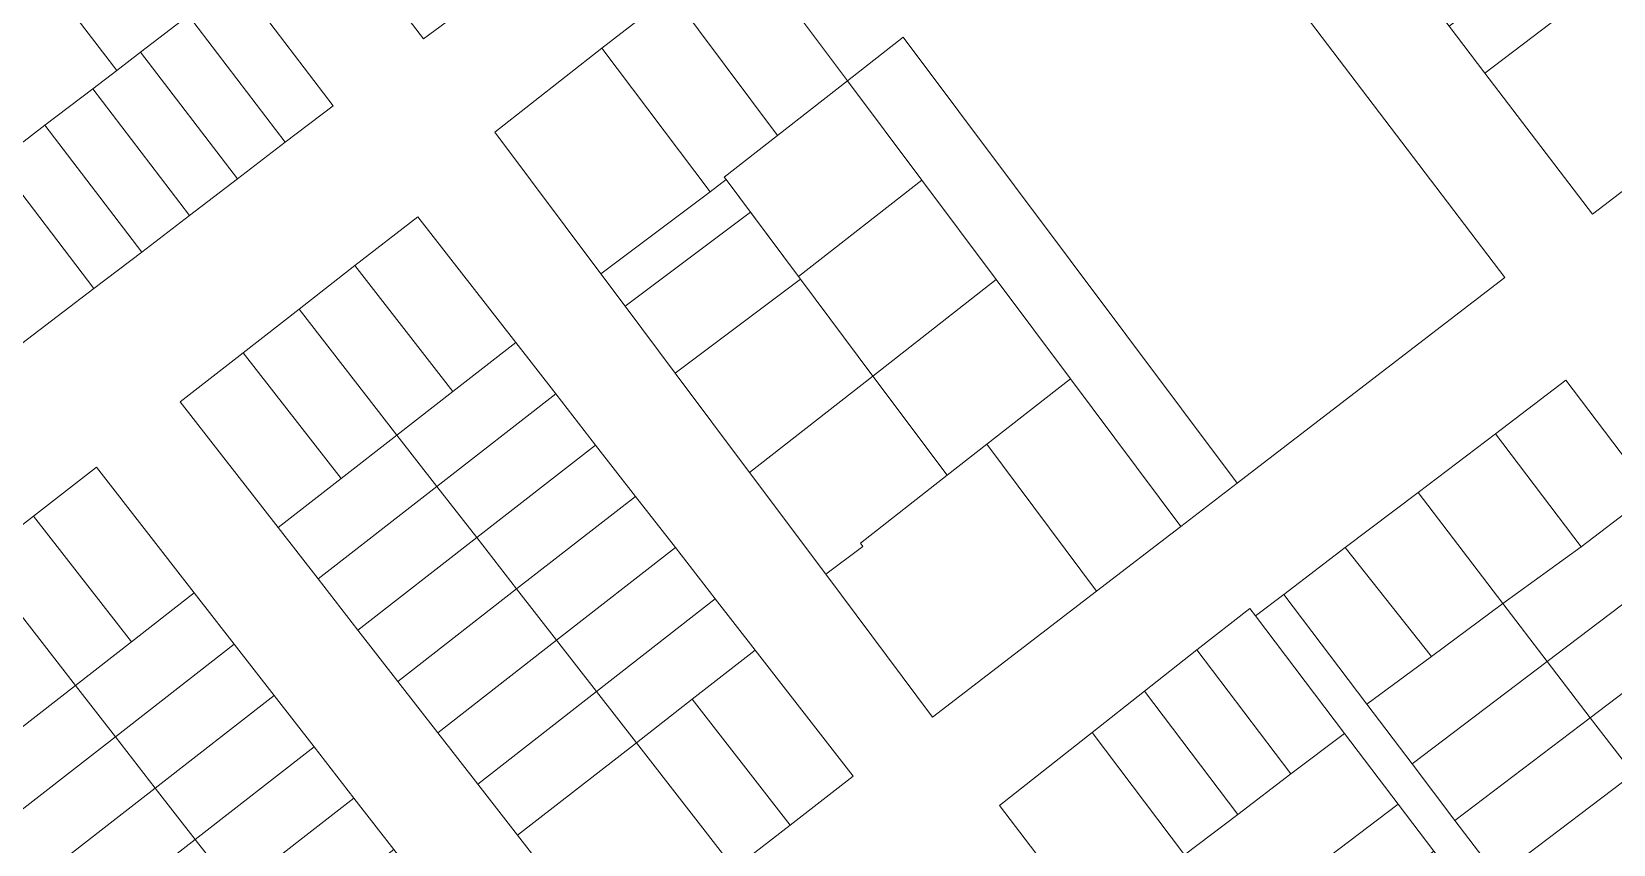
# Model space of a CAD drawing. Header units: metres. Extents: x 3873 to 16340, y -5213 to 3289.
# Drawn here: x 4086.1 to 4354, y 1690.1 to 1827.7 of the extents above; entities that cross this region are included whole.
import ezdxf

# ---------------------------------------------------------------- set-up
doc = ezdxf.new("R2010")
doc.units = ezdxf.units.M
doc.layers.add('CONTEXTO-MANZANAS', color=8, linetype='Continuous', lineweight=0, plot=False)
doc.layers.add('CONTEXTO-PARCELAS', color=9, linetype='Continuous', lineweight=0, plot=False)

msp = doc.modelspace()

# ---------------------------------------------------------------- linework, layer by layer
at = {"layer": 'CONTEXTO-MANZANAS'}
for points in [[(4260.1, 1885.32), (4335.66, 1786.04), (4290.28, 1751.23), (4280.78, 1743.91), (4266.5, 1732.94), (4238.72, 1711.63), (4220.63, 1735.82), (4207.72, 1753.07), (4195.13, 1769.88), (4186.67, 1781.18), (4182.54, 1786.69), (4164.6, 1810.66), (4182.72, 1824.85), (4194.54, 1834.07), (4206.35, 1843.32), (4260.1, 1885.32)], [(4162.07, 1833.57), (4152.47, 1826.44), (4137.79, 1845.66)], [(4374.32, 1814.98), (4350.47, 1796.78), (4332.27, 1820.63), (4326.2, 1828.58), (4320.14, 1836.53), (4314.07, 1844.48)], [(4120.8, 1836.59), (4137.19, 1815.13), (4129.09, 1808.94), (4120.98, 1802.75), (4112.87, 1796.56), (4104.77, 1790.37), (4096.66, 1784.17), (4082.35, 1773.25), (4074.25, 1767.06), (4066.14, 1760.87), (4058.04, 1754.68), (4049.93, 1748.49), (4041.82, 1742.3), (4025.44, 1763.75), (4018.76, 1772.5), (4012.08, 1781.24), (4005.41, 1789.98), (3998.73, 1798.72), (3992.05, 1807.46), (3985.38, 1816.21), (3968.99, 1837.67)], [(4111.29, 1765.02), (4121.95, 1773.31), (4131.41, 1780.69), (4140.88, 1788.06), (4151.54, 1796.35), (4168.12, 1775.05), (4174.88, 1766.37), (4181.64, 1757.69), (4188.39, 1749.01), (4195.15, 1740.33), (4201.91, 1731.65), (4208.67, 1722.97), (4225.25, 1701.66), (4214.6, 1693.37), (4205.13, 1686), (4185.01, 1670.33), (4168.43, 1691.64), (4161.67, 1700.32), (4154.91, 1709), (4148.15, 1717.68), (4141.4, 1726.36), (4134.64, 1735.04), (4127.88, 1743.72), (4111.29, 1765.02)], [(4357.28, 1626.64), (4348.68, 1620.14), (4340.06, 1613.61), (4331.46, 1607.08), (4323.23, 1600.83), (4305.02, 1624.67), (4298.95, 1632.62), (4292.88, 1640.57), (4286.81, 1648.51), (4280.74, 1656.46), (4274.66, 1664.43), (4250.02, 1696.69), (4265.74, 1709.05), (4274.62, 1716.02), (4283.49, 1723.02), (4292.43, 1730.05), (4293.4, 1728.8), (4298.18, 1732.42), (4308.59, 1740.33), (4320.93, 1749.67), (4334.04, 1759.61), (4345.99, 1768.67), (4360.49, 1749.54)], [(4056.85, 1722.63), (4067.5, 1730.93), (4076.97, 1738.3), (4086.44, 1745.67), (4097.09, 1753.96), (4113.68, 1732.66), (4120.43, 1723.98), (4127.19, 1715.3), (4133.95, 1706.62), (4140.71, 1697.94), (4147.46, 1689.26), (4154.22, 1680.58), (4170.81, 1659.28), (4160.16, 1650.98), (4150.69, 1643.61), (4130.57, 1627.95), (4113.98, 1649.25), (4107.22, 1657.93), (4100.47, 1666.61), (4093.71, 1675.29), (4086.95, 1683.97), (4080.19, 1692.65), (4073.44, 1701.33), (4056.85, 1722.63)]]:
    msp.add_lwpolyline(points, dxfattribs=at)
at = {"layer": 'CONTEXTO-PARCELAS'}
for points in [[(4224.29, 1819.35), (4206.35, 1843.32), (4260.1, 1885.32), (4335.66, 1786.04), (4290.28, 1751.23), (4233.75, 1826.76), (4224.29, 1819.35)], [(4224.29, 1819.35), (4206.35, 1843.32), (4260.1, 1885.32), (4335.66, 1786.04), (4290.28, 1751.23), (4233.75, 1826.76), (4224.29, 1819.35)], [(4137.79, 1845.66), (4147.19, 1853.16), (4162.07, 1833.57), (4152.47, 1826.44), (4137.79, 1845.66)], [(4137.79, 1845.66), (4147.19, 1853.16), (4162.07, 1833.57), (4152.47, 1826.44), (4137.79, 1845.66)], [(4326.2, 1828.58), (4350.05, 1846.78), (4356.11, 1838.83), (4332.27, 1820.63), (4326.2, 1828.58)], [(4326.2, 1828.58), (4350.05, 1846.78), (4356.11, 1838.83), (4332.27, 1820.63), (4326.2, 1828.58)], [(4114.13, 1845.33), (4120.8, 1836.59), (4112.7, 1830.4), (4104.59, 1824.21), (4100.54, 1821.11), (4093.86, 1829.85), (4114.13, 1845.33)], [(4114.13, 1845.33), (4120.8, 1836.59), (4112.7, 1830.4), (4104.59, 1824.21), (4100.54, 1821.11), (4093.86, 1829.85), (4114.13, 1845.33)], [(4194.54, 1834.07), (4206.35, 1843.32), (4224.29, 1819.35), (4212.47, 1810.1), (4194.54, 1834.07)], [(4194.54, 1834.07), (4206.35, 1843.32), (4224.29, 1819.35), (4212.47, 1810.1), (4194.54, 1834.07)], [(4356.11, 1838.83), (4374.32, 1814.98), (4350.47, 1796.78), (4332.27, 1820.63), (4356.11, 1838.83)], [(4356.11, 1838.83), (4374.32, 1814.98), (4350.47, 1796.78), (4332.27, 1820.63), (4356.11, 1838.83)], [(4120.8, 1836.59), (4137.19, 1815.13), (4129.09, 1808.94), (4112.7, 1830.4), (4120.8, 1836.59)], [(4120.8, 1836.59), (4137.19, 1815.13), (4129.09, 1808.94), (4112.7, 1830.4), (4120.8, 1836.59)], [(4182.72, 1824.85), (4194.54, 1834.07), (4212.47, 1810.1), (4203.41, 1803.04), (4203.75, 1802.63), (4201.04, 1800.57), (4182.72, 1824.85)], [(4182.72, 1824.85), (4194.54, 1834.07), (4212.47, 1810.1), (4203.41, 1803.04), (4203.75, 1802.63), (4201.04, 1800.57), (4182.72, 1824.85)], [(4093.86, 1829.85), (4100.54, 1821.11), (4096.49, 1818.01), (4088.38, 1811.82), (4080.27, 1805.63), (4096.66, 1784.17), (4082.35, 1773.25), (4065.97, 1794.71), (4057.86, 1788.52), (4049.75, 1782.33), (4045.7, 1779.23), (4039.02, 1787.97), (4032.35, 1796.72), (4025.67, 1805.46), (4019, 1814.2), (4012.32, 1822.94), (4005.64, 1831.68)], [(4093.86, 1829.85), (4100.54, 1821.11), (4096.49, 1818.01), (4088.38, 1811.82), (4080.27, 1805.63), (4096.66, 1784.17), (4082.35, 1773.25), (4065.97, 1794.71), (4057.86, 1788.52), (4049.75, 1782.33), (4045.7, 1779.23), (4039.02, 1787.97), (4032.35, 1796.72), (4025.67, 1805.46), (4019, 1814.2), (4012.32, 1822.94), (4005.64, 1831.68)], [(4112.7, 1830.4), (4129.09, 1808.94), (4120.98, 1802.75), (4104.59, 1824.21), (4112.7, 1830.4)], [(4112.7, 1830.4), (4129.09, 1808.94), (4120.98, 1802.75), (4104.59, 1824.21), (4112.7, 1830.4)], [(4164.6, 1810.66), (4182.72, 1824.85), (4201.04, 1800.57), (4182.54, 1786.69), (4164.6, 1810.66)], [(4164.6, 1810.66), (4182.72, 1824.85), (4201.04, 1800.57), (4182.54, 1786.69), (4164.6, 1810.66)], [(4236.88, 1802.54), (4224.29, 1819.35), (4233.75, 1826.76), (4290.28, 1751.23), (4280.78, 1743.91), (4262.07, 1768.91), (4249.47, 1785.73), (4236.88, 1802.54)], [(4236.88, 1802.54), (4224.29, 1819.35), (4233.75, 1826.76), (4290.28, 1751.23), (4280.78, 1743.91), (4262.07, 1768.91), (4249.47, 1785.73), (4236.88, 1802.54)], [(4104.59, 1824.21), (4120.98, 1802.75), (4112.87, 1796.56), (4096.49, 1818.01), (4100.54, 1821.11), (4104.59, 1824.21)], [(4104.59, 1824.21), (4120.98, 1802.75), (4112.87, 1796.56), (4096.49, 1818.01), (4100.54, 1821.11), (4104.59, 1824.21)], [(4212.47, 1810.1), (4224.29, 1819.35), (4236.88, 1802.54), (4216, 1786.23), (4203.75, 1802.63), (4203.41, 1803.04), (4212.47, 1810.1)], [(4212.47, 1810.1), (4224.29, 1819.35), (4236.88, 1802.54), (4216, 1786.23), (4203.75, 1802.63), (4203.41, 1803.04), (4212.47, 1810.1)], [(4096.49, 1818.01), (4112.87, 1796.56), (4104.77, 1790.37), (4088.38, 1811.82), (4096.49, 1818.01)], [(4096.49, 1818.01), (4112.87, 1796.56), (4104.77, 1790.37), (4088.38, 1811.82), (4096.49, 1818.01)], [(4088.38, 1811.82), (4104.77, 1790.37), (4096.66, 1784.17), (4080.27, 1805.63), (4088.38, 1811.82)], [(4088.38, 1811.82), (4104.77, 1790.37), (4096.66, 1784.17), (4080.27, 1805.63), (4088.38, 1811.82)], [(4182.54, 1786.69), (4201.04, 1800.57), (4203.75, 1802.63), (4207.88, 1797.11), (4186.67, 1781.18), (4182.54, 1786.69)], [(4182.54, 1786.69), (4201.04, 1800.57), (4203.75, 1802.63), (4207.88, 1797.11), (4186.67, 1781.18), (4182.54, 1786.69)], [(4228.6, 1769.38), (4216.35, 1785.76), (4216, 1786.23), (4236.88, 1802.54), (4249.47, 1785.73), (4228.6, 1769.38)], [(4228.6, 1769.38), (4216.35, 1785.76), (4216, 1786.23), (4236.88, 1802.54), (4249.47, 1785.73), (4228.6, 1769.38)], [(4151.54, 1796.35), (4168.12, 1775.05), (4157.47, 1766.75), (4140.88, 1788.06), (4151.54, 1796.35)], [(4151.54, 1796.35), (4168.12, 1775.05), (4157.47, 1766.75), (4140.88, 1788.06), (4151.54, 1796.35)], [(4151.54, 1796.35), (4168.12, 1775.05), (4157.47, 1766.75), (4140.88, 1788.06), (4151.54, 1796.35)], [(4186.67, 1781.18), (4207.88, 1797.11), (4216, 1786.23), (4216.35, 1785.76), (4195.13, 1769.88), (4186.67, 1781.18)], [(4186.67, 1781.18), (4207.88, 1797.11), (4216, 1786.23), (4216.35, 1785.76), (4195.13, 1769.88), (4186.67, 1781.18)], [(4140.88, 1788.06), (4157.47, 1766.75), (4148, 1759.38), (4131.41, 1780.69), (4140.88, 1788.06)], [(4140.88, 1788.06), (4157.47, 1766.75), (4148, 1759.38), (4131.41, 1780.69), (4140.88, 1788.06)], [(4140.88, 1788.06), (4157.47, 1766.75), (4148, 1759.38), (4131.41, 1780.69), (4140.88, 1788.06)], [(4207.72, 1753.07), (4195.13, 1769.88), (4216.35, 1785.76), (4228.6, 1769.38), (4207.72, 1753.07)], [(4207.72, 1753.07), (4195.13, 1769.88), (4216.35, 1785.76), (4228.6, 1769.38), (4207.72, 1753.07)], [(4241.19, 1752.57), (4228.6, 1769.38), (4249.47, 1785.73), (4262.07, 1768.91), (4247.88, 1757.82), (4241.19, 1752.57)], [(4241.19, 1752.57), (4228.6, 1769.38), (4249.47, 1785.73), (4262.07, 1768.91), (4247.88, 1757.82), (4241.19, 1752.57)], [(4131.41, 1780.69), (4148, 1759.38), (4138.53, 1752.01), (4121.95, 1773.31), (4131.41, 1780.69)], [(4131.41, 1780.69), (4148, 1759.38), (4138.53, 1752.01), (4121.95, 1773.31), (4131.41, 1780.69)], [(4131.41, 1780.69), (4148, 1759.38), (4138.53, 1752.01), (4121.95, 1773.31), (4131.41, 1780.69)], [(4168.12, 1775.05), (4174.88, 1766.37), (4154.76, 1750.7), (4148, 1759.38), (4157.47, 1766.75), (4168.12, 1775.05)], [(4168.12, 1775.05), (4174.88, 1766.37), (4154.76, 1750.7), (4148, 1759.38), (4157.47, 1766.75), (4168.12, 1775.05)], [(4168.12, 1775.05), (4174.88, 1766.37), (4154.76, 1750.7), (4148, 1759.38), (4157.47, 1766.75), (4168.12, 1775.05)], [(4121.95, 1773.31), (4138.53, 1752.01), (4127.88, 1743.72), (4111.29, 1765.02), (4121.95, 1773.31)], [(4121.95, 1773.31), (4138.53, 1752.01), (4127.88, 1743.72), (4111.29, 1765.02), (4121.95, 1773.31)], [(4121.95, 1773.31), (4138.53, 1752.01), (4127.88, 1743.72), (4111.29, 1765.02), (4121.95, 1773.31)], [(4228.6, 1769.38), (4241.19, 1752.57), (4226.5, 1741.1), (4226.91, 1740.54), (4220.63, 1735.82), (4207.72, 1753.07), (4228.6, 1769.38)], [(4228.6, 1769.38), (4241.19, 1752.57), (4226.5, 1741.1), (4226.91, 1740.54), (4220.63, 1735.82), (4207.72, 1753.07), (4228.6, 1769.38)], [(4266.5, 1732.94), (4247.88, 1757.82), (4262.07, 1768.91), (4280.78, 1743.91), (4266.5, 1732.94)], [(4266.5, 1732.94), (4247.88, 1757.82), (4262.07, 1768.91), (4280.78, 1743.91), (4266.5, 1732.94)], [(4348.57, 1740.44), (4334.04, 1759.61), (4345.99, 1768.67), (4360.49, 1749.54), (4348.57, 1740.44)], [(4348.57, 1740.44), (4334.04, 1759.61), (4345.99, 1768.67), (4360.49, 1749.54), (4348.57, 1740.44)], [(4174.88, 1766.37), (4181.64, 1757.69), (4161.52, 1742.02), (4154.76, 1750.7), (4174.88, 1766.37)], [(4174.88, 1766.37), (4181.64, 1757.69), (4161.52, 1742.02), (4154.76, 1750.7), (4174.88, 1766.37)], [(4174.88, 1766.37), (4181.64, 1757.69), (4161.52, 1742.02), (4154.76, 1750.7), (4174.88, 1766.37)], [(4148, 1759.38), (4154.76, 1750.7), (4134.64, 1735.04), (4127.88, 1743.72), (4138.53, 1752.01), (4148, 1759.38)], [(4148, 1759.38), (4154.76, 1750.7), (4134.64, 1735.04), (4127.88, 1743.72), (4138.53, 1752.01), (4148, 1759.38)], [(4148, 1759.38), (4154.76, 1750.7), (4134.64, 1735.04), (4127.88, 1743.72), (4138.53, 1752.01), (4148, 1759.38)], [(4181.64, 1757.69), (4188.39, 1749.01), (4168.27, 1733.34), (4161.52, 1742.02), (4181.64, 1757.69)], [(4181.64, 1757.69), (4188.39, 1749.01), (4168.27, 1733.34), (4161.52, 1742.02), (4181.64, 1757.69)], [(4181.64, 1757.69), (4188.39, 1749.01), (4168.27, 1733.34), (4161.52, 1742.02), (4181.64, 1757.69)], [(4247.88, 1757.82), (4266.5, 1732.94), (4238.72, 1711.63), (4220.63, 1735.82), (4226.91, 1740.54), (4226.5, 1741.1), (4241.19, 1752.57), (4247.88, 1757.82)], [(4247.88, 1757.82), (4266.5, 1732.94), (4238.72, 1711.63), (4220.63, 1735.82), (4226.91, 1740.54), (4226.5, 1741.1), (4241.19, 1752.57), (4247.88, 1757.82)], [(4335.31, 1730.89), (4320.93, 1749.67), (4334.04, 1759.61), (4348.57, 1740.44), (4335.31, 1730.89)], [(4335.31, 1730.89), (4320.93, 1749.67), (4334.04, 1759.61), (4348.57, 1740.44), (4335.31, 1730.89)], [(4097.09, 1753.96), (4113.68, 1732.66), (4103.02, 1724.36), (4086.44, 1745.67), (4097.09, 1753.96)], [(4097.09, 1753.96), (4113.68, 1732.66), (4103.02, 1724.36), (4086.44, 1745.67), (4097.09, 1753.96)], [(4154.76, 1750.7), (4161.52, 1742.02), (4141.4, 1726.36), (4134.64, 1735.04), (4154.76, 1750.7)], [(4154.76, 1750.7), (4161.52, 1742.02), (4141.4, 1726.36), (4134.64, 1735.04), (4154.76, 1750.7)], [(4154.76, 1750.7), (4161.52, 1742.02), (4141.4, 1726.36), (4134.64, 1735.04), (4154.76, 1750.7)], [(4308.59, 1740.33), (4320.93, 1749.67), (4335.31, 1730.89), (4323.21, 1721.92), (4308.59, 1740.33)], [(4308.59, 1740.33), (4320.93, 1749.67), (4335.31, 1730.89), (4323.21, 1721.92), (4308.59, 1740.33)], [(4335.31, 1730.89), (4348.57, 1740.44), (4360.49, 1749.54), (4367.74, 1739.98), (4342.81, 1721.08), (4335.31, 1730.89)], [(4335.31, 1730.89), (4348.57, 1740.44), (4360.49, 1749.54), (4367.74, 1739.98), (4342.81, 1721.08), (4335.31, 1730.89)], [(4188.39, 1749.01), (4195.15, 1740.33), (4175.03, 1724.66), (4168.27, 1733.34), (4188.39, 1749.01)], [(4188.39, 1749.01), (4195.15, 1740.33), (4175.03, 1724.66), (4168.27, 1733.34), (4188.39, 1749.01)], [(4188.39, 1749.01), (4195.15, 1740.33), (4175.03, 1724.66), (4168.27, 1733.34), (4188.39, 1749.01)], [(4086.44, 1745.67), (4103.02, 1724.36), (4093.56, 1716.99), (4076.97, 1738.3), (4086.44, 1745.67)], [(4086.44, 1745.67), (4103.02, 1724.36), (4093.56, 1716.99), (4076.97, 1738.3), (4086.44, 1745.67)], [(4161.52, 1742.02), (4168.27, 1733.34), (4148.15, 1717.68), (4141.4, 1726.36), (4161.52, 1742.02)], [(4161.52, 1742.02), (4168.27, 1733.34), (4148.15, 1717.68), (4141.4, 1726.36), (4161.52, 1742.02)], [(4161.52, 1742.02), (4168.27, 1733.34), (4148.15, 1717.68), (4141.4, 1726.36), (4161.52, 1742.02)], [(4195.15, 1740.33), (4201.91, 1731.65), (4181.79, 1715.98), (4175.03, 1724.66), (4195.15, 1740.33)], [(4195.15, 1740.33), (4201.91, 1731.65), (4181.79, 1715.98), (4175.03, 1724.66), (4195.15, 1740.33)], [(4195.15, 1740.33), (4201.91, 1731.65), (4181.79, 1715.98), (4175.03, 1724.66), (4195.15, 1740.33)], [(4298.18, 1732.42), (4308.59, 1740.33), (4323.21, 1721.92), (4312.28, 1713.83), (4298.18, 1732.42)], [(4298.18, 1732.42), (4308.59, 1740.33), (4323.21, 1721.92), (4312.28, 1713.83), (4298.18, 1732.42)], [(4367.74, 1739.98), (4374.99, 1730.42), (4350.09, 1711.55), (4342.81, 1721.08), (4367.74, 1739.98)], [(4367.74, 1739.98), (4374.99, 1730.42), (4350.09, 1711.55), (4342.81, 1721.08), (4367.74, 1739.98)], [(4076.97, 1738.3), (4093.56, 1716.99), (4084.09, 1709.62), (4067.5, 1730.93), (4076.97, 1738.3)], [(4076.97, 1738.3), (4093.56, 1716.99), (4084.09, 1709.62), (4067.5, 1730.93), (4076.97, 1738.3)], [(4168.27, 1733.34), (4175.03, 1724.66), (4154.91, 1709), (4148.15, 1717.68), (4168.27, 1733.34)], [(4168.27, 1733.34), (4175.03, 1724.66), (4154.91, 1709), (4148.15, 1717.68), (4168.27, 1733.34)], [(4168.27, 1733.34), (4175.03, 1724.66), (4154.91, 1709), (4148.15, 1717.68), (4168.27, 1733.34)], [(4113.68, 1732.66), (4120.43, 1723.98), (4100.31, 1708.31), (4093.56, 1716.99), (4103.02, 1724.36), (4113.68, 1732.66)], [(4113.68, 1732.66), (4120.43, 1723.98), (4100.31, 1708.31), (4093.56, 1716.99), (4103.02, 1724.36), (4113.68, 1732.66)], [(4201.91, 1731.65), (4208.67, 1722.97), (4198.01, 1714.68), (4188.55, 1707.3), (4181.79, 1715.98), (4201.91, 1731.65)], [(4201.91, 1731.65), (4208.67, 1722.97), (4198.01, 1714.68), (4188.55, 1707.3), (4181.79, 1715.98), (4201.91, 1731.65)], [(4201.91, 1731.65), (4208.67, 1722.97), (4198.01, 1714.68), (4188.55, 1707.3), (4181.79, 1715.98), (4201.91, 1731.65)], [(4317.56, 1696.92), (4308.49, 1708.89), (4293.4, 1728.8), (4298.18, 1732.42), (4312.28, 1713.83), (4319.93, 1703.73), (4327.18, 1694.17), (4334.43, 1684.61), (4370.68, 1636.8), (4365.9, 1633.17), (4347.78, 1657.08), (4341.71, 1665.05), (4335.68, 1673.02), (4329.65, 1680.98), (4323.62, 1688.95), (4317.56, 1696.92)], [(4317.56, 1696.92), (4308.49, 1708.89), (4293.4, 1728.8), (4298.18, 1732.42), (4312.28, 1713.83), (4319.93, 1703.73), (4327.18, 1694.17), (4334.43, 1684.61), (4370.68, 1636.8), (4365.9, 1633.17), (4347.78, 1657.08), (4341.71, 1665.05), (4335.68, 1673.02), (4329.65, 1680.98), (4323.62, 1688.95), (4317.56, 1696.92)], [(4312.28, 1713.83), (4323.21, 1721.92), (4335.31, 1730.89), (4342.81, 1721.08), (4319.93, 1703.73), (4312.28, 1713.83)], [(4312.28, 1713.83), (4323.21, 1721.92), (4335.31, 1730.89), (4342.81, 1721.08), (4319.93, 1703.73), (4312.28, 1713.83)], [(4292.43, 1730.05), (4293.4, 1728.8), (4308.49, 1708.89), (4299.4, 1702.02), (4283.49, 1723.02), (4292.43, 1730.05)], [(4292.43, 1730.05), (4293.4, 1728.8), (4308.49, 1708.89), (4299.4, 1702.02), (4283.49, 1723.02), (4292.43, 1730.05)], [(4350.09, 1711.55), (4374.99, 1730.42), (4382.24, 1720.86), (4358.34, 1702.73), (4357.4, 1702.02), (4350.09, 1711.55)], [(4350.09, 1711.55), (4374.99, 1730.42), (4382.24, 1720.86), (4358.34, 1702.73), (4357.4, 1702.02), (4350.09, 1711.55)], [(4120.43, 1723.98), (4127.19, 1715.3), (4107.07, 1699.63), (4100.31, 1708.31), (4120.43, 1723.98)], [(4120.43, 1723.98), (4127.19, 1715.3), (4107.07, 1699.63), (4100.31, 1708.31), (4120.43, 1723.98)], [(4175.03, 1724.66), (4181.79, 1715.98), (4161.67, 1700.32), (4154.91, 1709), (4175.03, 1724.66)], [(4175.03, 1724.66), (4181.79, 1715.98), (4161.67, 1700.32), (4154.91, 1709), (4175.03, 1724.66)], [(4175.03, 1724.66), (4181.79, 1715.98), (4161.67, 1700.32), (4154.91, 1709), (4175.03, 1724.66)], [(4208.67, 1722.97), (4225.25, 1701.66), (4214.6, 1693.37), (4198.01, 1714.68), (4208.67, 1722.97)], [(4208.67, 1722.97), (4225.25, 1701.66), (4214.6, 1693.37), (4198.01, 1714.68), (4208.67, 1722.97)], [(4208.67, 1722.97), (4225.25, 1701.66), (4214.6, 1693.37), (4198.01, 1714.68), (4208.67, 1722.97)], [(4274.62, 1716.02), (4283.49, 1723.02), (4299.4, 1702.02), (4290.4, 1695.17), (4274.62, 1716.02)], [(4274.62, 1716.02), (4283.49, 1723.02), (4299.4, 1702.02), (4290.4, 1695.17), (4274.62, 1716.02)], [(4327.18, 1694.17), (4319.93, 1703.73), (4342.81, 1721.08), (4350.09, 1711.55), (4327.18, 1694.17)], [(4327.18, 1694.17), (4319.93, 1703.73), (4342.81, 1721.08), (4350.09, 1711.55), (4327.18, 1694.17)], [(4093.56, 1716.99), (4100.31, 1708.31), (4080.19, 1692.65), (4073.44, 1701.33), (4084.09, 1709.62), (4093.56, 1716.99)], [(4093.56, 1716.99), (4100.31, 1708.31), (4080.19, 1692.65), (4073.44, 1701.33), (4084.09, 1709.62), (4093.56, 1716.99)], [(4127.19, 1715.3), (4133.95, 1706.62), (4113.83, 1690.95), (4107.07, 1699.63), (4127.19, 1715.3)], [(4127.19, 1715.3), (4133.95, 1706.62), (4113.83, 1690.95), (4107.07, 1699.63), (4127.19, 1715.3)], [(4181.79, 1715.98), (4188.55, 1707.3), (4168.43, 1691.64), (4161.67, 1700.32), (4181.79, 1715.98)], [(4181.79, 1715.98), (4188.55, 1707.3), (4168.43, 1691.64), (4161.67, 1700.32), (4181.79, 1715.98)], [(4181.79, 1715.98), (4188.55, 1707.3), (4168.43, 1691.64), (4161.67, 1700.32), (4181.79, 1715.98)], [(4198.01, 1714.68), (4214.6, 1693.37), (4205.13, 1686), (4188.55, 1707.3), (4198.01, 1714.68)], [(4198.01, 1714.68), (4214.6, 1693.37), (4205.13, 1686), (4188.55, 1707.3), (4198.01, 1714.68)], [(4198.01, 1714.68), (4214.6, 1693.37), (4205.13, 1686), (4188.55, 1707.3), (4198.01, 1714.68)], [(4265.74, 1709.05), (4274.62, 1716.02), (4290.4, 1695.17), (4281.4, 1688.36), (4265.74, 1709.05)], [(4265.74, 1709.05), (4274.62, 1716.02), (4290.4, 1695.17), (4281.4, 1688.36), (4265.74, 1709.05)], [(4327.18, 1694.17), (4350.09, 1711.55), (4357.4, 1702.02), (4337.62, 1687.03), (4334.43, 1684.61), (4327.18, 1694.17)], [(4327.18, 1694.17), (4350.09, 1711.55), (4357.4, 1702.02), (4337.62, 1687.03), (4334.43, 1684.61), (4327.18, 1694.17)], [(4100.31, 1708.31), (4107.07, 1699.63), (4086.95, 1683.97), (4080.19, 1692.65), (4100.31, 1708.31)], [(4100.31, 1708.31), (4107.07, 1699.63), (4086.95, 1683.97), (4080.19, 1692.65), (4100.31, 1708.31)], [(4133.95, 1706.62), (4140.71, 1697.94), (4120.59, 1682.27), (4113.83, 1690.95), (4133.95, 1706.62)], [(4133.95, 1706.62), (4140.71, 1697.94), (4120.59, 1682.27), (4113.83, 1690.95), (4133.95, 1706.62)], [(4185.01, 1670.33), (4168.43, 1691.64), (4188.55, 1707.3), (4205.13, 1686), (4185.01, 1670.33)], [(4185.01, 1670.33), (4168.43, 1691.64), (4188.55, 1707.3), (4205.13, 1686), (4185.01, 1670.33)], [(4185.01, 1670.33), (4168.43, 1691.64), (4188.55, 1707.3), (4205.13, 1686), (4185.01, 1670.33)], [(4265.74, 1709.05), (4281.4, 1688.36), (4290.46, 1676.39), (4274.66, 1664.43), (4250.02, 1696.69), (4265.74, 1709.05)], [(4265.74, 1709.05), (4281.4, 1688.36), (4290.46, 1676.39), (4274.66, 1664.43), (4250.02, 1696.69), (4265.74, 1709.05)], [(4299.4, 1702.02), (4308.49, 1708.89), (4317.56, 1696.92), (4296.06, 1680.61), (4290.46, 1676.39), (4281.4, 1688.36), (4290.4, 1695.17), (4299.4, 1702.02)], [(4299.4, 1702.02), (4308.49, 1708.89), (4317.56, 1696.92), (4296.06, 1680.61), (4290.46, 1676.39), (4281.4, 1688.36), (4290.4, 1695.17), (4299.4, 1702.02)], [(4344.27, 1678.26), (4337.62, 1687.03), (4357.4, 1702.02), (4358.34, 1702.73), (4364.38, 1694.76), (4364.99, 1693.96), (4344.27, 1678.26)], [(4344.27, 1678.26), (4337.62, 1687.03), (4357.4, 1702.02), (4358.34, 1702.73), (4364.38, 1694.76), (4364.99, 1693.96), (4344.27, 1678.26)], [(4107.07, 1699.63), (4113.83, 1690.95), (4093.71, 1675.29), (4086.95, 1683.97), (4107.07, 1699.63)], [(4107.07, 1699.63), (4113.83, 1690.95), (4093.71, 1675.29), (4086.95, 1683.97), (4107.07, 1699.63)], [(4140.71, 1697.94), (4147.46, 1689.26), (4127.34, 1673.59), (4120.59, 1682.27), (4140.71, 1697.94)], [(4140.71, 1697.94), (4147.46, 1689.26), (4127.34, 1673.59), (4120.59, 1682.27), (4140.71, 1697.94)], [(4296.06, 1680.61), (4317.56, 1696.92), (4323.62, 1688.95), (4302.09, 1672.64), (4296.06, 1680.61)], [(4296.06, 1680.61), (4317.56, 1696.92), (4323.62, 1688.95), (4302.09, 1672.64), (4296.06, 1680.61)], [(4113.83, 1690.95), (4120.59, 1682.27), (4100.47, 1666.61), (4093.71, 1675.29), (4113.83, 1690.95)], [(4113.83, 1690.95), (4120.59, 1682.27), (4100.47, 1666.61), (4093.71, 1675.29), (4113.83, 1690.95)]]:
    msp.add_lwpolyline(points, dxfattribs=at)

doc.saveas('drawing.dxf')
